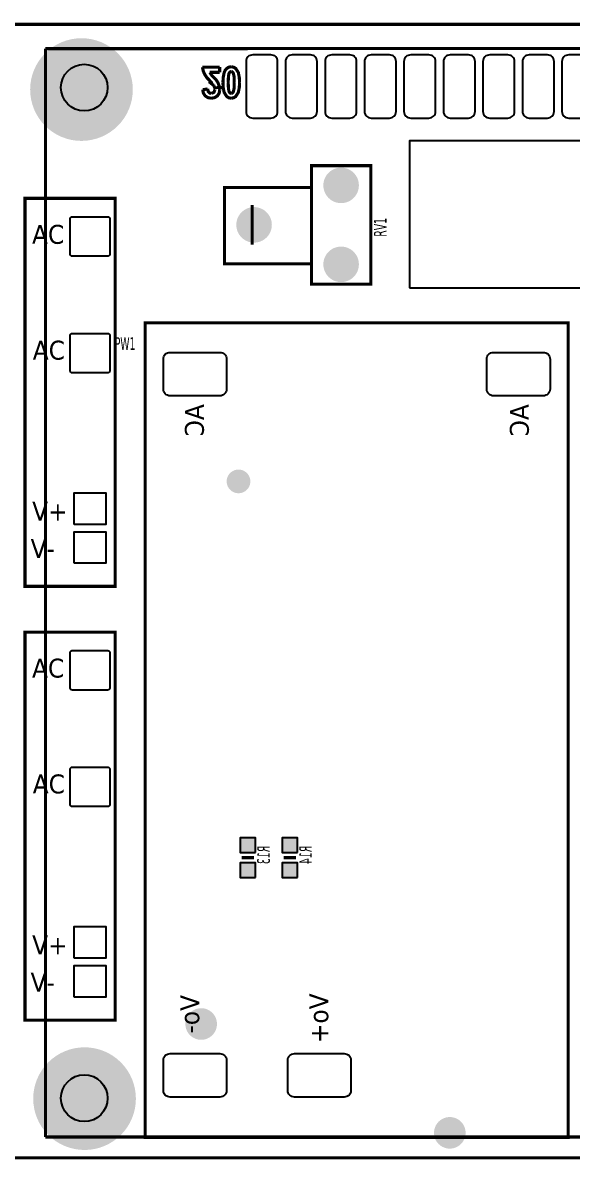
# Model space of a CAD drawing. Header units: millimetres. Extents: x 123.5 to 144.3, y 105.4 to 121.6.
# Drawn here: x 130.458 to 132.545, y 112.186 to 116.503 of the extents above; entities that cross this region are included whole.
import ezdxf

# ---------------------------------------------------------------- set-up
doc = ezdxf.new("R2010")
doc.units = ezdxf.units.MM
doc.layers.add('DESC', color=250, linetype='Continuous')
doc.styles.get("Standard").update_dxf_attribs({"font": 'tahoma.ttf'})

# ---------------------------------------------------------------- blocks, each defined once
blk = doc.blocks.new('RPAD')
blk.add_trace([(-0.5, -0.5), (-0.5, 0.5), (0.5, -0.5), (0.5, 0.5)])
blk = doc.blocks.new('EPAD')
at = {"const_width": 0.5}
blk.add_lwpolyline([(-0.25, 0, 1), (0.25, 0, 1)], format="xyb", close=True, dxfattribs=at)
blk = doc.blocks.new('PSOCB')
at = {"const_width": 0.00787}
for points in [[(129.8456, 111.181), (134.7196, 111.181), (134.7196, 114.0511), (129.8456, 114.0511), (129.8456, 111.181)], [(129.8456, 111.181), (134.7196, 111.181), (134.7196, 114.0511), (129.8456, 114.0511), (129.8456, 111.181)], [(129.8456, 111.181), (134.7196, 111.181), (134.7196, 114.0511), (129.8456, 114.0511), (129.8456, 111.181)], [(130.8921, 111.2334), (130.8921, 113.9893)], [(130.8921, 113.9893), (131.4039, 113.9893)], [(130.8921, 111.2334), (130.8921, 113.9893)], [(130.8921, 113.9893), (131.4039, 113.9893)], [(130.8921, 111.2334), (130.8921, 113.9893)], [(130.8921, 113.9893), (131.4039, 113.9893)], [(133.44, 113.9897), (131.34, 113.9897)], [(133.44, 113.9897), (131.34, 113.9897)], [(133.44, 113.9897), (131.34, 113.9897)], [(131.2895, 113.9426), (131.2918, 113.9326), (131.2958, 113.9235), (131.3012, 113.9155), (131.3081, 113.9087)], [(131.3334, 113.9426), (131.2895, 113.9426)], [(131.2895, 113.9426), (131.2918, 113.9326), (131.2958, 113.9235), (131.3012, 113.9155), (131.3081, 113.9087)], [(131.3334, 113.9426), (131.2895, 113.9426)], [(131.2895, 113.9426), (131.2918, 113.9326), (131.2958, 113.9235), (131.3012, 113.9155), (131.3081, 113.9087)], [(131.3334, 113.9426), (131.2895, 113.9426)], [(131.3334, 113.9293), (131.3334, 113.9426)], [(131.3334, 113.9293), (131.3334, 113.9426)], [(131.3334, 113.9293), (131.3334, 113.9426)], [(131.3626, 113.9436), (131.3564, 113.9425), (131.3511, 113.9392), (131.3471, 113.9344), (131.3446, 113.9286), (131.3422, 113.9162), (131.3416, 113.9036)], [(131.3626, 113.9436), (131.3564, 113.9425), (131.3511, 113.9392), (131.3471, 113.9344), (131.3446, 113.9286), (131.3422, 113.9162), (131.3416, 113.9036)], [(131.3626, 113.9436), (131.3564, 113.9425), (131.3511, 113.9392), (131.3471, 113.9344), (131.3446, 113.9286), (131.3422, 113.9162), (131.3416, 113.9036)], [(131.3836, 113.9038), (131.383, 113.9163), (131.3806, 113.9286), (131.3741, 113.9392), (131.3688, 113.9425), (131.3626, 113.9436)], [(131.3836, 113.9038), (131.383, 113.9163), (131.3806, 113.9286), (131.3741, 113.9392), (131.3688, 113.9425), (131.3626, 113.9436)], [(131.3836, 113.9038), (131.383, 113.9163), (131.3806, 113.9286), (131.3741, 113.9392), (131.3688, 113.9425), (131.3626, 113.9436)], [(131.3061, 113.9058), (131.3183, 113.8962)], [(131.3061, 113.9058), (131.3183, 113.8962)], [(131.3061, 113.9058), (131.3183, 113.8962)], [(131.308, 113.9087), (131.314, 113.9019)], [(131.308, 113.9087), (131.314, 113.9019)], [(131.308, 113.9087), (131.314, 113.9019)], [(131.3083, 113.9293), (131.3334, 113.9293)], [(131.3083, 113.9293), (131.313, 113.9221), (131.3186, 113.9162)], [(131.3083, 113.9293), (131.3334, 113.9293)], [(131.3083, 113.9293), (131.313, 113.9221), (131.3186, 113.9162)], [(131.3083, 113.9293), (131.3334, 113.9293)], [(131.3083, 113.9293), (131.313, 113.9221), (131.3186, 113.9162)], [(131.3334, 113.8858), (131.3321, 113.8947), (131.3291, 113.9029), (131.3246, 113.9101), (131.3186, 113.9162)], [(131.3334, 113.8858), (131.3321, 113.8947), (131.3291, 113.9029), (131.3246, 113.9101), (131.3186, 113.9162)], [(131.3334, 113.8858), (131.3321, 113.8947), (131.3291, 113.9029), (131.3246, 113.9101), (131.3186, 113.9162)], [(131.3549, 113.9038), (131.3555, 113.9192), (131.357, 113.9267), (131.3591, 113.9299), (131.3607, 113.931), (131.3626, 113.9314)], [(131.3549, 113.9038), (131.3555, 113.9192), (131.357, 113.9267), (131.3591, 113.9299), (131.3607, 113.931), (131.3626, 113.9314)], [(131.3549, 113.9038), (131.3555, 113.9192), (131.357, 113.9267), (131.3591, 113.9299), (131.3607, 113.931), (131.3626, 113.9314)], [(131.3626, 113.9314), (131.3645, 113.931), (131.366, 113.9299), (131.3681, 113.9267), (131.3697, 113.9192), (131.3703, 113.9038)], [(131.3626, 113.9314), (131.3645, 113.931), (131.366, 113.9299), (131.3681, 113.9267), (131.3697, 113.9192), (131.3703, 113.9038)], [(131.3626, 113.9314), (131.3645, 113.931), (131.366, 113.9299), (131.3681, 113.9267), (131.3697, 113.9192), (131.3703, 113.9038)], [(131.3028, 113.8874), (131.2905, 113.8854)], [(131.3028, 113.8874), (131.2905, 113.8854)], [(131.3028, 113.8874), (131.2905, 113.8854)], [(131.2905, 113.8849), (131.2905, 113.8853)], [(131.2905, 113.8849), (131.2905, 113.8853)], [(131.2905, 113.8849), (131.2905, 113.8853)], [(131.2905, 113.8849), (131.2921, 113.8766), (131.2966, 113.8699), (131.3032, 113.8655), (131.3115, 113.8639)], [(131.2905, 113.8849), (131.2921, 113.8766), (131.2966, 113.8699), (131.3032, 113.8655), (131.3115, 113.8639)], [(131.2905, 113.8849), (131.2921, 113.8766), (131.2966, 113.8699), (131.3032, 113.8655), (131.3115, 113.8639)], [(131.3122, 113.8761), (131.3077, 113.8771), (131.3045, 113.8804), (131.3028, 113.8874)], [(131.3122, 113.8761), (131.3077, 113.8771), (131.3045, 113.8804), (131.3028, 113.8874)], [(131.3122, 113.8761), (131.3077, 113.8771), (131.3045, 113.8804), (131.3028, 113.8874)], [(131.3213, 113.8852), (131.3187, 113.8788), (131.3122, 113.8761)], [(131.3213, 113.8852), (131.3187, 113.8788), (131.3122, 113.8761)], [(131.3213, 113.8852), (131.3187, 113.8788), (131.3122, 113.8761)], [(131.3335, 113.8845), (131.3319, 113.8764), (131.3275, 113.8698), (131.321, 113.8655), (131.3129, 113.8639)], [(131.3335, 113.8845), (131.3319, 113.8764), (131.3275, 113.8698), (131.321, 113.8655), (131.3129, 113.8639)], [(131.3335, 113.8845), (131.3319, 113.8764), (131.3275, 113.8698), (131.321, 113.8655), (131.3129, 113.8639)], [(131.3183, 113.8962), (131.3206, 113.891), (131.3212, 113.8866)], [(131.3183, 113.8962), (131.3206, 113.891), (131.3212, 113.8866)], [(131.3183, 113.8962), (131.3206, 113.891), (131.3212, 113.8866)], [(131.3213, 113.8852), (131.3212, 113.8866)], [(131.3213, 113.8852), (131.3212, 113.8866)], [(131.3213, 113.8852), (131.3212, 113.8866)], [(131.3449, 113.8909), (131.3252, 113.8909)], [(131.3449, 113.8909), (131.3252, 113.8909)], [(131.3449, 113.8909), (131.3252, 113.8909)], [(131.3335, 113.8845), (131.3334, 113.8858)], [(131.3335, 113.8845), (131.3334, 113.8858)], [(131.3335, 113.8845), (131.3334, 113.8858)], [(131.3416, 113.9036), (131.3422, 113.8911), (131.3446, 113.8788), (131.3511, 113.8683), (131.3564, 113.865), (131.3626, 113.8639)], [(131.3416, 113.9036), (131.3422, 113.8911), (131.3446, 113.8788), (131.3511, 113.8683), (131.3564, 113.865), (131.3626, 113.8639)], [(131.3416, 113.9036), (131.3422, 113.8911), (131.3446, 113.8788), (131.3511, 113.8683), (131.3564, 113.865), (131.3626, 113.8639)], [(131.3626, 113.8761), (131.3607, 113.8765), (131.3591, 113.8776), (131.357, 113.8809), (131.3555, 113.8884), (131.3549, 113.9038)], [(131.3626, 113.8761), (131.3607, 113.8765), (131.3591, 113.8776), (131.357, 113.8809), (131.3555, 113.8884), (131.3549, 113.9038)], [(131.3626, 113.8761), (131.3607, 113.8765), (131.3591, 113.8776), (131.357, 113.8809), (131.3555, 113.8884), (131.3549, 113.9038)], [(131.3626, 113.8639), (131.3687, 113.865), (131.374, 113.8683), (131.3806, 113.8789), (131.383, 113.8912), (131.3836, 113.9038)], [(131.3626, 113.8639), (131.3687, 113.865), (131.374, 113.8683), (131.3806, 113.8789), (131.383, 113.8912), (131.3836, 113.9038)], [(131.3626, 113.8639), (131.3687, 113.865), (131.374, 113.8683), (131.3806, 113.8789), (131.383, 113.8912), (131.3836, 113.9038)], [(131.3703, 113.9038), (131.3697, 113.8884), (131.3681, 113.8808), (131.3661, 113.8776), (131.3645, 113.8765), (131.3626, 113.8761)], [(131.3703, 113.9038), (131.3697, 113.8884), (131.3681, 113.8808), (131.3661, 113.8776), (131.3645, 113.8765), (131.3626, 113.8761)], [(131.3703, 113.9038), (131.3697, 113.8884), (131.3681, 113.8808), (131.3661, 113.8776), (131.3645, 113.8765), (131.3626, 113.8761)], [(131.3125, 113.8639), (131.3115, 113.8639)], [(131.3125, 113.8639), (131.3115, 113.8639)], [(131.3125, 113.8639), (131.3115, 113.8639)], [(131.3125, 113.8639), (131.3129, 113.8639)], [(131.3125, 113.8639), (131.3129, 113.8639)], [(131.3125, 113.8639), (131.3129, 113.8639)], [(131.5658, 113.3932), (131.7158, 113.3932), (131.7158, 113.6932), (131.5658, 113.6932), (131.5658, 113.3932)], [(131.5658, 113.3932), (131.7158, 113.3932), (131.7158, 113.6932), (131.5658, 113.6932), (131.5658, 113.3932)], [(131.5658, 113.3932), (131.7158, 113.3932), (131.7158, 113.6932), (131.5658, 113.6932), (131.5658, 113.3932)], [(131.3456, 113.4448), (131.566, 113.4448), (131.566, 113.6377), (131.3456, 113.6377), (131.3456, 113.4448)], [(131.3456, 113.4448), (131.566, 113.4448), (131.566, 113.6377), (131.3456, 113.6377), (131.3456, 113.4448)], [(131.3456, 113.4448), (131.566, 113.4448), (131.566, 113.6377), (131.3456, 113.6377), (131.3456, 113.4448)], [(130.8403, 112.6279), (131.0686, 112.6279), (131.0686, 113.6104), (130.8403, 113.6104), (130.8403, 112.6279)], [(130.8403, 112.6279), (131.0686, 112.6279), (131.0686, 113.6104), (130.8403, 113.6104), (130.8403, 112.6279)], [(130.8403, 112.6279), (131.0686, 112.6279), (131.0686, 113.6104), (130.8403, 113.6104), (130.8403, 112.6279)], [(131.4158, 113.4932), (131.4158, 113.5932)], [(131.4158, 113.4932), (131.4158, 113.5932)], [(131.4158, 113.4932), (131.4158, 113.5932)], [(131.1448, 111.2322), (132.2156, 111.2322), (132.2156, 113.2952), (131.1448, 113.2952), (131.1448, 111.2322)], [(131.1448, 111.2322), (132.2156, 111.2322), (132.2156, 113.2952), (131.1448, 113.2952), (131.1448, 111.2322)], [(131.1448, 111.2322), (132.2156, 111.2322), (132.2156, 113.2952), (131.1448, 113.2952), (131.1448, 111.2322)], [(130.8403, 111.5295), (131.0686, 111.5295), (131.0686, 112.512), (130.8403, 112.512), (130.8403, 111.5295)], [(130.8403, 111.5295), (131.0686, 111.5295), (131.0686, 112.512), (130.8403, 112.512), (130.8403, 111.5295)], [(130.8403, 111.5295), (131.0686, 111.5295), (131.0686, 112.512), (130.8403, 112.512), (130.8403, 111.5295)], [(131.4204, 111.9409), (131.3889, 111.9409)], [(131.4204, 111.9409), (131.3889, 111.9409)], [(131.4204, 111.9409), (131.3889, 111.9409)], [(131.5267, 111.9409), (131.4952, 111.9409)], [(131.5267, 111.9409), (131.4952, 111.9409)], [(131.5267, 111.9409), (131.4952, 111.9409)], [(134.5535, 111.2334), (130.8921, 111.2334)], [(134.5535, 111.2334), (130.8921, 111.2334)], [(134.5535, 111.2334), (130.8921, 111.2334)]]:
    blk.add_lwpolyline(points, dxfattribs=at)
for points in [[(131.463, 113.9736), (131.417, 113.9736), (131.4136, 113.9733), (131.4104, 113.9723), (131.4075, 113.9708), (131.405, 113.9687), (131.4029, 113.9662), (131.4014, 113.9633), (131.4004, 113.9601), (131.4, 113.9566), (131.4, 113.8306), (131.4004, 113.8272), (131.4014, 113.8239), (131.4029, 113.821), (131.405, 113.8185), (131.4075, 113.8165), (131.4104, 113.8149), (131.4136, 113.814), (131.417, 113.8136), (131.463, 113.8136), (131.4665, 113.814), (131.4697, 113.8149), (131.4726, 113.8165), (131.4751, 113.8185), (131.4772, 113.821), (131.4787, 113.8239), (131.4797, 113.8272), (131.48, 113.8306), (131.48, 113.9566), (131.4797, 113.9601), (131.4787, 113.9633), (131.4772, 113.9662), (131.4751, 113.9687), (131.4726, 113.9708), (131.4697, 113.9723), (131.4665, 113.9733), (131.463, 113.9736)], [(131.563, 113.9736), (131.517, 113.9736), (131.5136, 113.9733), (131.5104, 113.9723), (131.5075, 113.9708), (131.505, 113.9687), (131.5029, 113.9662), (131.5014, 113.9633), (131.5004, 113.9601), (131.5, 113.9566), (131.5, 113.8306), (131.5004, 113.8272), (131.5014, 113.8239), (131.5029, 113.821), (131.505, 113.8185), (131.5075, 113.8165), (131.5104, 113.8149), (131.5136, 113.814), (131.517, 113.8136), (131.563, 113.8136), (131.5665, 113.814), (131.5697, 113.8149), (131.5726, 113.8165), (131.5751, 113.8185), (131.5772, 113.821), (131.5787, 113.8239), (131.5797, 113.8272), (131.58, 113.8306), (131.58, 113.9566), (131.5797, 113.9601), (131.5787, 113.9633), (131.5772, 113.9662), (131.5751, 113.9687), (131.5726, 113.9708), (131.5697, 113.9723), (131.5665, 113.9733), (131.563, 113.9736)], [(131.663, 113.9736), (131.617, 113.9736), (131.6136, 113.9733), (131.6104, 113.9723), (131.6075, 113.9708), (131.605, 113.9687), (131.6029, 113.9662), (131.6014, 113.9633), (131.6004, 113.9601), (131.6, 113.9566), (131.6, 113.8306), (131.6004, 113.8272), (131.6014, 113.8239), (131.6029, 113.821), (131.605, 113.8185), (131.6075, 113.8165), (131.6104, 113.8149), (131.6136, 113.814), (131.617, 113.8136), (131.663, 113.8136), (131.6665, 113.814), (131.6697, 113.8149), (131.6726, 113.8165), (131.6751, 113.8185), (131.6772, 113.821), (131.6787, 113.8239), (131.6797, 113.8272), (131.68, 113.8306), (131.68, 113.9566), (131.6797, 113.9601), (131.6787, 113.9633), (131.6772, 113.9662), (131.6751, 113.9687), (131.6726, 113.9708), (131.6697, 113.9723), (131.6665, 113.9733), (131.663, 113.9736)], [(131.763, 113.9736), (131.717, 113.9736), (131.7136, 113.9733), (131.7104, 113.9723), (131.7075, 113.9708), (131.705, 113.9687), (131.7029, 113.9662), (131.7014, 113.9633), (131.7004, 113.9601), (131.7, 113.9566), (131.7, 113.8306), (131.7004, 113.8272), (131.7014, 113.8239), (131.7029, 113.821), (131.705, 113.8185), (131.7075, 113.8165), (131.7104, 113.8149), (131.7136, 113.814), (131.717, 113.8136), (131.763, 113.8136), (131.7665, 113.814), (131.7697, 113.8149), (131.7726, 113.8165), (131.7751, 113.8185), (131.7772, 113.821), (131.7787, 113.8239), (131.7797, 113.8272), (131.78, 113.8306), (131.78, 113.9566), (131.7797, 113.9601), (131.7787, 113.9633), (131.7772, 113.9662), (131.7751, 113.9687), (131.7726, 113.9708), (131.7697, 113.9723), (131.7665, 113.9733), (131.763, 113.9736)], [(131.863, 113.9736), (131.817, 113.9736), (131.8136, 113.9733), (131.8104, 113.9723), (131.8075, 113.9708), (131.805, 113.9687), (131.8029, 113.9662), (131.8014, 113.9633), (131.8004, 113.9601), (131.8, 113.9566), (131.8, 113.8306), (131.8004, 113.8272), (131.8014, 113.8239), (131.8029, 113.821), (131.805, 113.8185), (131.8075, 113.8165), (131.8104, 113.8149), (131.8136, 113.814), (131.817, 113.8136), (131.863, 113.8136), (131.8665, 113.814), (131.8697, 113.8149), (131.8726, 113.8165), (131.8751, 113.8185), (131.8772, 113.821), (131.8787, 113.8239), (131.8797, 113.8272), (131.88, 113.8306), (131.88, 113.9566), (131.8797, 113.9601), (131.8787, 113.9633), (131.8772, 113.9662), (131.8751, 113.9687), (131.8726, 113.9708), (131.8697, 113.9723), (131.8665, 113.9733), (131.863, 113.9736)], [(131.963, 113.9736), (131.917, 113.9736), (131.9136, 113.9733), (131.9104, 113.9723), (131.9075, 113.9708), (131.905, 113.9687), (131.9029, 113.9662), (131.9014, 113.9633), (131.9004, 113.9601), (131.9, 113.9566), (131.9, 113.8306), (131.9004, 113.8272), (131.9014, 113.8239), (131.9029, 113.821), (131.905, 113.8185), (131.9075, 113.8165), (131.9104, 113.8149), (131.9136, 113.814), (131.917, 113.8136), (131.963, 113.8136), (131.9665, 113.814), (131.9697, 113.8149), (131.9726, 113.8165), (131.9751, 113.8185), (131.9772, 113.821), (131.9787, 113.8239), (131.9797, 113.8272), (131.98, 113.8306), (131.98, 113.9566), (131.9797, 113.9601), (131.9787, 113.9633), (131.9772, 113.9662), (131.9751, 113.9687), (131.9726, 113.9708), (131.9697, 113.9723), (131.9665, 113.9733), (131.963, 113.9736)], [(132.063, 113.9736), (132.017, 113.9736), (132.0136, 113.9733), (132.0104, 113.9723), (132.0075, 113.9708), (132.005, 113.9687), (132.0029, 113.9662), (132.0014, 113.9633), (132.0004, 113.9601), (132, 113.9566), (132, 113.8306), (132.0004, 113.8272), (132.0014, 113.8239), (132.0029, 113.821), (132.005, 113.8185), (132.0075, 113.8165), (132.0104, 113.8149), (132.0136, 113.814), (132.017, 113.8136), (132.063, 113.8136), (132.0665, 113.814), (132.0697, 113.8149), (132.0726, 113.8165), (132.0751, 113.8185), (132.0772, 113.821), (132.0787, 113.8239), (132.0797, 113.8272), (132.08, 113.8306), (132.08, 113.9566), (132.0797, 113.9601), (132.0787, 113.9633), (132.0772, 113.9662), (132.0751, 113.9687), (132.0726, 113.9708), (132.0697, 113.9723), (132.0665, 113.9733), (132.063, 113.9736)], [(132.163, 113.9736), (132.117, 113.9736), (132.1136, 113.9733), (132.1104, 113.9723), (132.1075, 113.9708), (132.105, 113.9687), (132.1029, 113.9662), (132.1014, 113.9633), (132.1004, 113.9601), (132.1, 113.9566), (132.1, 113.8306), (132.1004, 113.8272), (132.1014, 113.8239), (132.1029, 113.821), (132.105, 113.8185), (132.1075, 113.8165), (132.1104, 113.8149), (132.1136, 113.814), (132.117, 113.8136), (132.163, 113.8136), (132.1665, 113.814), (132.1697, 113.8149), (132.1726, 113.8165), (132.1751, 113.8185), (132.1772, 113.821), (132.1787, 113.8239), (132.1797, 113.8272), (132.18, 113.8306), (132.18, 113.9566), (132.1797, 113.9601), (132.1787, 113.9633), (132.1772, 113.9662), (132.1751, 113.9687), (132.1726, 113.9708), (132.1697, 113.9723), (132.1665, 113.9733), (132.163, 113.9736)], [(130.955, 113.4687), (130.955, 113.5587), (130.9551, 113.5597), (130.9554, 113.5607), (130.9558, 113.5615), (130.9564, 113.5623), (130.9572, 113.5629), (130.958, 113.5633), (130.959, 113.5636), (130.96, 113.5637), (131.05, 113.5637), (131.051, 113.5636), (131.052, 113.5633), (131.0528, 113.5629), (131.0536, 113.5623), (131.0542, 113.5615), (131.0546, 113.5607), (131.0549, 113.5597), (131.055, 113.5587), (131.055, 113.4687), (131.0549, 113.4677), (131.0546, 113.4667), (131.0542, 113.4659), (131.0536, 113.4652), (131.0528, 113.4645), (131.052, 113.4641), (131.051, 113.4638), (131.05, 113.4637), (130.96, 113.4637), (130.959, 113.4638), (130.958, 113.4641), (130.9572, 113.4645), (130.9564, 113.4652), (130.9558, 113.4659), (130.9554, 113.4667), (130.9551, 113.4677), (130.955, 113.4687)], [(130.955, 113.1734), (130.955, 113.2634), (130.9551, 113.2645), (130.9554, 113.2654), (130.9558, 113.2662), (130.9564, 113.267), (130.9572, 113.2676), (130.958, 113.268), (130.959, 113.2683), (130.96, 113.2684), (131.05, 113.2684), (131.051, 113.2683), (131.052, 113.268), (131.0528, 113.2676), (131.0536, 113.267), (131.0542, 113.2662), (131.0546, 113.2654), (131.0549, 113.2645), (131.055, 113.2634), (131.055, 113.1734), (131.0549, 113.1724), (131.0546, 113.1715), (131.0542, 113.1706), (131.0536, 113.1699), (131.0528, 113.1693), (131.052, 113.1688), (131.051, 113.1685), (131.05, 113.1684), (130.96, 113.1684), (130.959, 113.1685), (130.958, 113.1688), (130.9572, 113.1693), (130.9564, 113.1699), (130.9558, 113.1706), (130.9554, 113.1715), (130.9551, 113.1724), (130.955, 113.1734)], [(131.1908, 113.1273), (131.1908, 113.2033), (131.1911, 113.2068), (131.1921, 113.21), (131.1936, 113.2129), (131.1957, 113.2154), (131.1982, 113.2174), (131.2011, 113.219), (131.2043, 113.2199), (131.2078, 113.2203), (131.3338, 113.2203), (131.3372, 113.2199), (131.3404, 113.219), (131.3433, 113.2174), (131.3458, 113.2154), (131.3479, 113.2129), (131.3494, 113.21), (131.3504, 113.2068), (131.3508, 113.2033), (131.3508, 113.1273), (131.3504, 113.1238), (131.3494, 113.1206), (131.3479, 113.1177), (131.3458, 113.1152), (131.3433, 113.1131), (131.3404, 113.1116), (131.3372, 113.1106), (131.3338, 113.1103), (131.2078, 113.1103), (131.2043, 113.1106), (131.2011, 113.1116), (131.1982, 113.1131), (131.1957, 113.1152), (131.1936, 113.1177), (131.1921, 113.1206), (131.1911, 113.1238), (131.1908, 113.1273)], [(132.0097, 113.1273), (132.0097, 113.2033), (132.01, 113.2068), (132.011, 113.21), (132.0125, 113.2129), (132.0146, 113.2154), (132.0171, 113.2174), (132.02, 113.219), (132.0232, 113.2199), (132.0267, 113.2203), (132.1527, 113.2203), (132.1561, 113.2199), (132.1593, 113.219), (132.1622, 113.2174), (132.1647, 113.2154), (132.1668, 113.2129), (132.1683, 113.21), (132.1693, 113.2068), (132.1697, 113.2033), (132.1697, 113.1273), (132.1693, 113.1238), (132.1683, 113.1206), (132.1668, 113.1177), (132.1647, 113.1152), (132.1622, 113.1131), (132.1593, 113.1116), (132.1561, 113.1106), (132.1527, 113.1103), (132.0267, 113.1103), (132.0232, 113.1106), (132.02, 113.1116), (132.0171, 113.1131), (132.0146, 113.1152), (132.0125, 113.1177), (132.011, 113.1206), (132.01, 113.1238), (132.0097, 113.1273)], [(130.965, 112.7847), (130.965, 112.8647), (131.045, 112.8647), (131.045, 112.7847), (130.965, 112.7847)], [(130.965, 112.6863), (130.965, 112.7663), (131.045, 112.7663), (131.045, 112.6863), (130.965, 112.6863)], [(130.955, 112.3703), (130.955, 112.4603), (130.9551, 112.4613), (130.9554, 112.4622), (130.9558, 112.4631), (130.9564, 112.4638), (130.9572, 112.4644), (130.958, 112.4649), (130.959, 112.4652), (130.96, 112.4653), (131.05, 112.4653), (131.051, 112.4652), (131.052, 112.4649), (131.0528, 112.4644), (131.0536, 112.4638), (131.0542, 112.4631), (131.0546, 112.4622), (131.0549, 112.4613), (131.055, 112.4603), (131.055, 112.3703), (131.0549, 112.3693), (131.0546, 112.3683), (131.0542, 112.3675), (131.0536, 112.3667), (131.0528, 112.3661), (131.052, 112.3657), (131.051, 112.3654), (131.05, 112.3653), (130.96, 112.3653), (130.959, 112.3654), (130.958, 112.3657), (130.9572, 112.3661), (130.9564, 112.3667), (130.9558, 112.3675), (130.9554, 112.3683), (130.9551, 112.3693), (130.955, 112.3703)], [(130.955, 112.075), (130.955, 112.165), (130.9551, 112.166), (130.9554, 112.167), (130.9558, 112.1678), (130.9564, 112.1686), (130.9572, 112.1692), (130.958, 112.1696), (130.959, 112.1699), (130.96, 112.17), (131.05, 112.17), (131.051, 112.1699), (131.052, 112.1696), (131.0528, 112.1692), (131.0536, 112.1686), (131.0542, 112.1678), (131.0546, 112.167), (131.0549, 112.166), (131.055, 112.165), (131.055, 112.075), (131.0549, 112.074), (131.0546, 112.073), (131.0542, 112.0722), (131.0536, 112.0715), (131.0528, 112.0708), (131.052, 112.0704), (131.051, 112.0701), (131.05, 112.07), (130.96, 112.07), (130.959, 112.0701), (130.958, 112.0704), (130.9572, 112.0708), (130.9564, 112.0715), (130.9558, 112.0722), (130.9554, 112.073), (130.9551, 112.074), (130.955, 112.075)], [(131.4241, 111.9539), (131.4241, 111.9909), (131.3851, 111.9909), (131.3851, 111.9539), (131.4241, 111.9539)], [(131.5304, 111.9539), (131.5304, 111.9909), (131.4914, 111.9909), (131.4914, 111.9539), (131.5304, 111.9539)], [(131.4241, 111.8909), (131.4241, 111.9279), (131.3851, 111.9279), (131.3851, 111.8909), (131.4241, 111.8909)], [(131.5304, 111.8909), (131.5304, 111.9279), (131.4914, 111.9279), (131.4914, 111.8909), (131.5304, 111.8909)], [(130.965, 111.6863), (130.965, 111.7663), (131.045, 111.7663), (131.045, 111.6863), (130.965, 111.6863)], [(130.965, 111.5879), (130.965, 111.6679), (131.045, 111.6679), (131.045, 111.5879), (130.965, 111.5879)], [(131.1908, 111.3517), (131.1908, 111.4277), (131.1911, 111.4312), (131.1921, 111.4344), (131.1936, 111.4373), (131.1957, 111.4398), (131.1982, 111.4418), (131.2011, 111.4434), (131.2043, 111.4444), (131.2078, 111.4447), (131.3338, 111.4447), (131.3372, 111.4444), (131.3404, 111.4434), (131.3433, 111.4418), (131.3458, 111.4398), (131.3479, 111.4373), (131.3494, 111.4344), (131.3504, 111.4312), (131.3508, 111.4277), (131.3508, 111.3517), (131.3504, 111.3482), (131.3494, 111.345), (131.3479, 111.3421), (131.3458, 111.3396), (131.3433, 111.3375), (131.3404, 111.336), (131.3372, 111.335), (131.3338, 111.3347), (131.2078, 111.3347), (131.2043, 111.335), (131.2011, 111.336), (131.1982, 111.3375), (131.1957, 111.3396), (131.1936, 111.3421), (131.1921, 111.345), (131.1911, 111.3482), (131.1908, 111.3517)], [(131.5057, 111.3517), (131.5057, 111.4277), (131.5061, 111.4312), (131.507, 111.4344), (131.5086, 111.4373), (131.5106, 111.4398), (131.5131, 111.4418), (131.516, 111.4434), (131.5192, 111.4444), (131.5227, 111.4447), (131.6487, 111.4447), (131.6522, 111.4444), (131.6554, 111.4434), (131.6583, 111.4418), (131.6608, 111.4398), (131.6629, 111.4373), (131.6644, 111.4344), (131.6654, 111.4312), (131.6657, 111.4277), (131.6657, 111.3517), (131.6654, 111.3482), (131.6644, 111.345), (131.6629, 111.3421), (131.6608, 111.3396), (131.6583, 111.3375), (131.6554, 111.336), (131.6522, 111.335), (131.6487, 111.3347), (131.5227, 111.3347), (131.5192, 111.335), (131.516, 111.336), (131.5131, 111.3375), (131.5106, 111.3396), (131.5086, 111.3421), (131.507, 111.345), (131.5061, 111.3482), (131.5057, 111.3517)]]:
    blk.add_lwpolyline(points, close=True)
for points in [[(132.263, 113.9736), (132.217, 113.9736), (132.2136, 113.9733), (132.2104, 113.9723), (132.2075, 113.9708), (132.205, 113.9687), (132.2029, 113.9662), (132.2014, 113.9633), (132.2004, 113.9601), (132.2, 113.9566), (132.2, 113.8306), (132.2004, 113.8272), (132.2014, 113.8239), (132.2029, 113.821), (132.205, 113.8185), (132.2075, 113.8165), (132.2104, 113.8149), (132.2136, 113.814), (132.217, 113.8136), (132.263, 113.8136)], [(131.8143, 113.3841), (133.2847, 113.3841), (133.2847, 113.756), (131.8143, 113.756), (131.8143, 113.3841)]]:
    blk.add_lwpolyline(points)
for centre in [(130.9905, 113.8909), (130.9905, 113.8909), (130.9905, 113.8909), (130.9905, 111.3318), (130.9905, 111.3318), (130.9905, 111.3318)]:
    blk.add_circle(centre, 0.0591)
for p, xscale, yscale in [((130.9834, 113.8858), 0.26, 0.26), ((131.6408, 113.6432), 0.09, 0.09), ((131.4204, 113.5432), 0.09, 0.09), ((131.6408, 113.4432), 0.09, 0.09), ((131.381, 112.8936), 0.06, 0.06), ((131.2865, 111.5196), 0.08, 0.08), ((130.9912, 111.3306), 0.26, 0.26), ((131.916, 111.244), 0.08, 0.08)]:
    blk.add_blockref('EPAD', p, dxfattribs=dict(xscale=xscale, yscale=yscale))
at = {"xscale": 0.037, "yscale": 0.039, "rotation": 270}
for p in [(131.4046, 111.9724), (131.5109, 111.9724), (131.4046, 111.9094), (131.5109, 111.9094)]:
    blk.add_blockref('RPAD', p, dxfattribs=at)
for s, height, width, p in [('AC', 0.048, 1.041667, (130.8582, 113.4952)), ('AC', 0.048, 1.041667, (130.8582, 113.4952)), ('AC', 0.048, 1.041667, (130.8582, 113.4952)), ('AC', 0.048, 1.041667, (130.86, 113.2019)), ('AC', 0.048, 1.041667, (130.86, 113.2019)), ('AC', 0.048, 1.041667, (130.86, 113.2019)), ('PW1', 0.032, 0.625, (131.0675, 113.2266)), ('PW1', 0.032, 0.625, (131.0675, 113.2266)), ('PW1', 0.032, 0.625, (131.0675, 113.2266)), ('V+', 0.048, 1.041667, (130.8585, 112.7942)), ('V+', 0.048, 1.041667, (130.8585, 112.7942)), ('V+', 0.048, 1.041667, (130.8585, 112.7942)), ('V-', 0.048, 1.041667, (130.8546, 112.6997)), ('V-', 0.048, 1.041667, (130.8546, 112.6997)), ('V-', 0.048, 1.041667, (130.8546, 112.6997)), ('AC', 0.048, 1.041667, (130.8582, 112.3968)), ('AC', 0.048, 1.041667, (130.8582, 112.3968)), ('AC', 0.048, 1.041667, (130.8582, 112.3968)), ('AC', 0.048, 1.041667, (130.86, 112.1035)), ('AC', 0.048, 1.041667, (130.86, 112.1035)), ('AC', 0.048, 1.041667, (130.86, 112.1035)), ('V+', 0.048, 1.041667, (130.8585, 111.6958)), ('V+', 0.048, 1.041667, (130.8585, 111.6958)), ('V+', 0.048, 1.041667, (130.8585, 111.6958)), ('V-', 0.048, 1.041667, (130.8546, 111.6013)), ('V-', 0.048, 1.041667, (130.8546, 111.6013)), ('V-', 0.048, 1.041667, (130.8546, 111.6013))]:
    blk.add_text(s, height=height, dxfattribs=dict(width=width)).set_placement(p)
at = {"width": 0.625}
blk.add_text('RV1', height=0.032, rotation=90, dxfattribs=at).set_placement((131.7558, 113.5132))
blk.add_text('RV1', height=0.032, rotation=90, dxfattribs=at).set_placement((131.7558, 113.5132))
blk.add_text('RV1', height=0.032, rotation=90, dxfattribs=at).set_placement((131.7558, 113.5132))
at = {"text_generation_flag": 2}
for s, height, width, p in [('AC', 0.048, 1.041667, (131.2933, 113.0892)), ('AC', 0.048, 1.041667, (131.2933, 113.0892)), ('AC', 0.048, 1.041667, (131.2933, 113.0892)), ('AC', 0.048, 1.041667, (132.1161, 113.0892)), ('AC', 0.048, 1.041667, (132.1161, 113.0892)), ('AC', 0.048, 1.041667, (132.1161, 113.0892)), ('R13', 0.032, 0.625, (131.4603, 111.9709)), ('R13', 0.032, 0.625, (131.4603, 111.9709)), ('R13', 0.032, 0.625, (131.4603, 111.9709)), ('R14', 0.032, 0.625, (131.5666, 111.9709)), ('R14', 0.032, 0.625, (131.5666, 111.9709)), ('R14', 0.032, 0.625, (131.5666, 111.9709)), ('Vo-', 0.048, 1.041667, (131.2815, 111.5931)), ('Vo-', 0.048, 1.041667, (131.2815, 111.5931)), ('Vo-', 0.048, 1.041667, (131.2815, 111.5931)), ('Vo+', 0.048, 1.041667, (131.6082, 111.5971)), ('Vo+', 0.048, 1.041667, (131.6082, 111.5971)), ('Vo+', 0.048, 1.041667, (131.6082, 111.5971))]:
    blk.add_text(s, height=height, rotation=90, dxfattribs=dict(at, width=width)).set_placement(p)

msp = doc.modelspace()

# ---------------------------------------------------------------- block references
at = {"layer": 'DESC', "xscale": 1.5, "yscale": 1.5, "zscale": 1.5}
msp.add_blockref('PSOCB', (-65.7944, -54.5798), dxfattribs=at)

doc.saveas('drawing.dxf')
